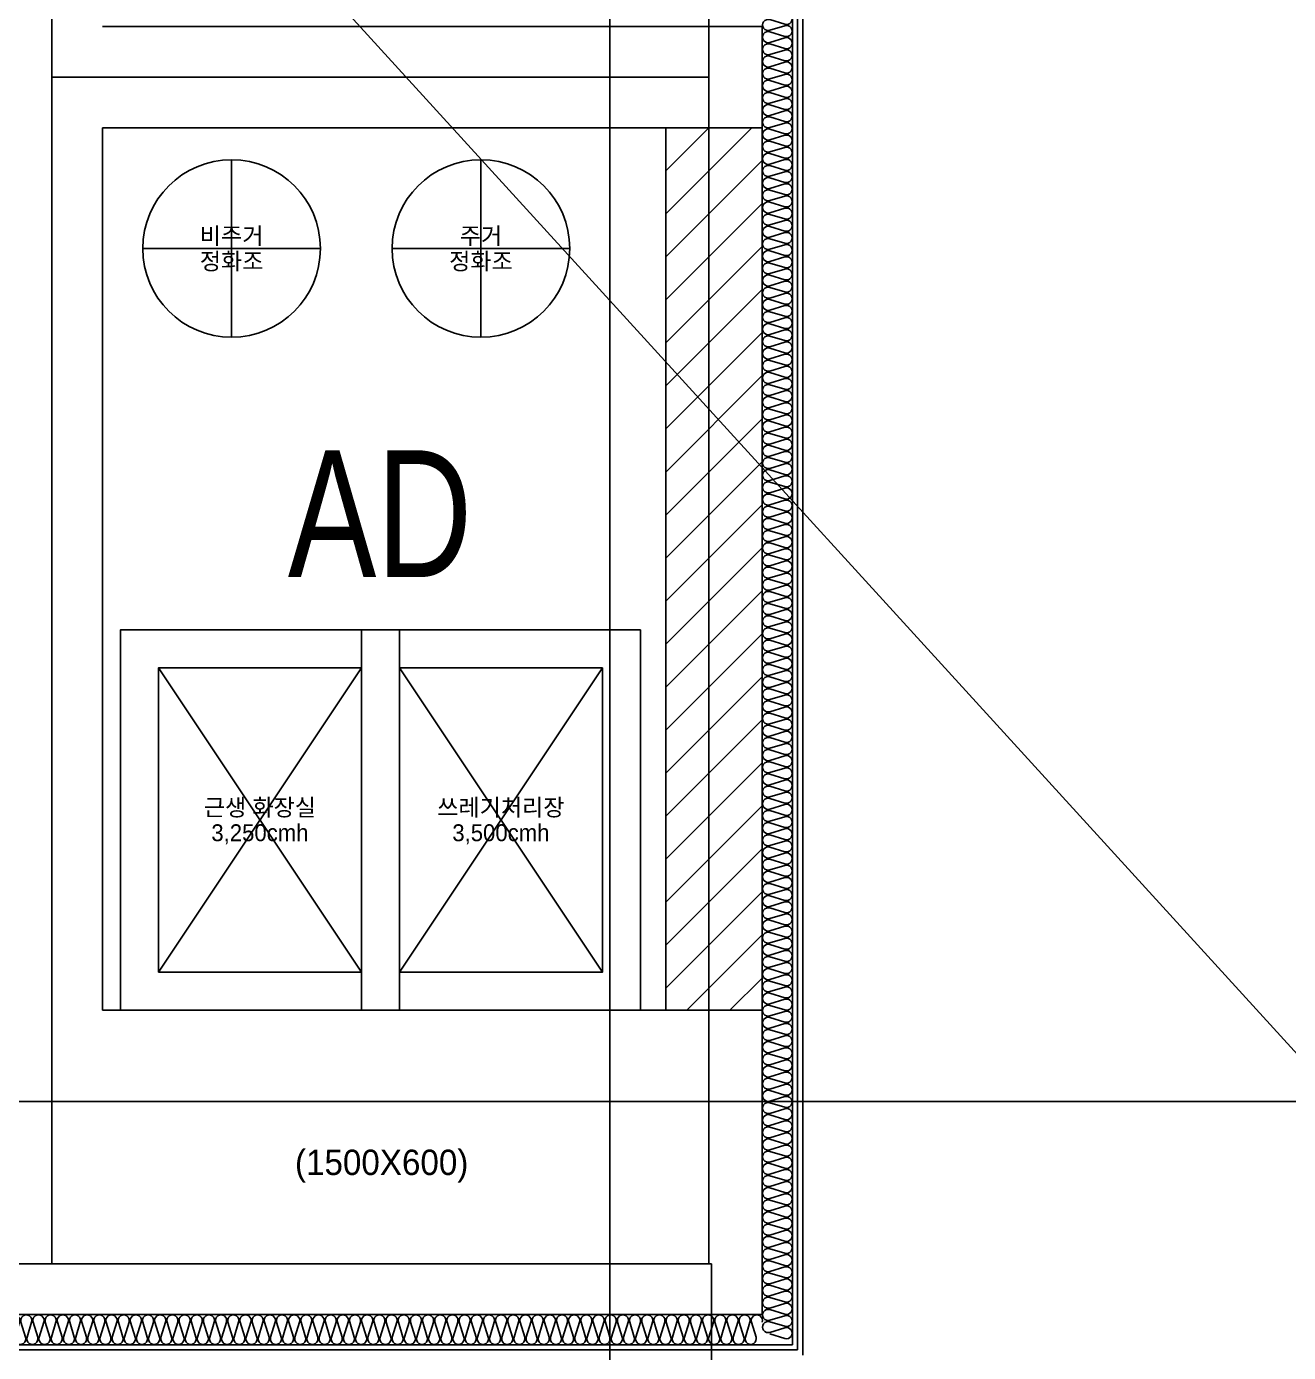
# Model space of a CAD drawing. Header units: millimetres. Extents: x 0 to 1390178, y 0 to 110113.
# Drawn here: x 552522 to 555010, y 30286 to 32901 of the extents above; entities that cross this region are included whole.
import ezdxf
from ezdxf.enums import TextEntityAlignment as Align
from ezdxf.xclip import XClip

# ---------------------------------------------------------------- set-up
doc = ezdxf.new("R2010")
doc.units = ezdxf.units.MM
doc.header["$LTSCALE"] = 100
doc.header["$XCLIPFRAME"] = 0
doc.linetypes.add('X - 평면도$0$CEN', pattern=[62, 60, -1, 0, -1])
doc.layers.get('DEFPOINTS').update_dxf_attribs({"color": 145})
for name, color, linetype in [('AA-XXXX-TEXT', 3, 'Continuous'), ('X - 평면도$0$A-CEN', 1, 'X - 평면도$0$CEN'), ('X - 평면도$0$A-FIN', 8, 'Continuous'), ('X - 평면도$0$A-INS', 9, 'Continuous'), ('X - 평면도$0$A-WALB', 3, 'Continuous'), ('X - 평면도$0$AA-WAXM-CONC', 2, 'Continuous'), ('X - 평면도$0$AA-XXXX-CNTL', 1, 'X - 평면도$0$CEN'), ('X - 평면도$0$AA-XXXX-PATT', 8, 'Continuous'), ('X - 평면도$0$CEN', 1, 'X - 평면도$0$CEN')]:
    doc.layers.add(name, color=color, linetype=linetype)
doc.layers.add('X - 평면도$0$DEFPOINT', color=163, linetype='Continuous', plot=False)
doc.styles.add('HAUD01', font='Dotum.ttf')
doc.styles.add('X - 평면도$0$STANDARD', font='Dotum.ttf')

# ---------------------------------------------------------------- blocks, each defined once
blk = doc.blocks.new('X - 평면도$0$insul1')
blk.add_lwpolyline([(0, 0.25, 1.344031), (0.35, 0.25), (0.2, 0.75, -1.344031), (0.55, 0.75), (0.4, 0.25)], format="xyb")
blk = doc.blocks.new('X - 평면도$0$2F PL')
at = {"layer": 'DEFPOINTS'}
blk.add_line((0, 0), (-19177.2, 21040.9), dxfattribs=at)
at = {"layer": 'X - 평면도$0$A-CEN'}
for p, q in [((-14817.2, 13150.9), (-14817.2, 18490.9)), ((-13522.2, 13150.9), (-13522.2, 18490.9)), ((-14817.2, 15490.9), (-13522.2, 15490.9))]:
    blk.add_line(p, q, dxfattribs=at)
at = {"layer": 'X - 평면도$0$A-WALB'}
for p, q in [((-13607.2, 15390.9), (-13607.2, 13650.9)), ((-13417.2, 15390.9), (-13417.2, 13650.9))]:
    blk.add_line(p, q, dxfattribs=at)
at = {"layer": 'X - 평면도$0$AA-WAXM-CONC'}
for p, q in [((-14717.2, 15590.9), (-13417.2, 15590.9)), ((-13417.2, 15390.9), (-13417.2, 15590.9)), ((-14717.2, 15390.9), (-13417.2, 15390.9)), ((-14717.2, 15390.9), (-14717.2, 13650.9))]:
    blk.add_line(p, q, dxfattribs=at)
at = {"layer": 'X - 평면도$0$AA-XXXX-CNTL'}
blk.add_line((-19127.2, 13150.9), (-13522.2, 13150.9), dxfattribs=at)
at = {"layer": 'X - 평면도$0$DEFPOINT'}
for p, q in [((-14463, 15328.1), (-14463, 14978.1)), ((-13971.5, 15328.1), (-13971.5, 14978.1)), ((-14288, 15153.1), (-14638, 15153.1)), ((-14146.5, 15153.1), (-13796.5, 15153.1)), ((-14207.2, 13725.9), (-14607.2, 14325.9)), ((-14607.2, 13725.9), (-14207.2, 14325.9)), ((-13732.2, 13725.9), (-14132.2, 14325.9)), ((-14132.2, 13725.9), (-13732.2, 14325.9))]:
    blk.add_line(p, q, dxfattribs=at)
for points in [[(-14682.2, 13650.9), (-14132.2, 13650.9), (-14132.2, 14400.9), (-14682.2, 14400.9)], [(-14207.2, 13650.9), (-13657.2, 13650.9), (-13657.2, 14400.9), (-14207.2, 14400.9)], [(-14607.2, 13725.9), (-14207.2, 13725.9), (-14207.2, 14325.9), (-14607.2, 14325.9)], [(-14132.2, 13725.9), (-13732.2, 13725.9), (-13732.2, 14325.9), (-14132.2, 14325.9)]]:
    blk.add_lwpolyline(points, close=True, dxfattribs=at)
for centre in [(-14463, 15153.1), (-13971.5, 15153.1)]:
    blk.add_circle(centre, 175, dxfattribs=at)
at = {"layer": 'X - 평면도$0$DEFPOINT', "style": 'X - 평면도$0$STANDARD'}
for s, p in [('비주거', (-14463, 15178.1)), ('주거', (-13971.5, 15178.1)), ('정화조', (-14463, 15128.1)), ('정화조', (-13971.5, 15128.1)), ('근생 화장실', (-14407.2, 14050.9)), ('쓰레기처리장', (-13932.2, 14050.9)), ('3,250cmh', (-14407.2, 14000.9)), ('3,500cmh', (-13932.2, 14000.9))]:
    blk.add_text(s, height=33.33, dxfattribs=at).set_placement(p, align=Align.MIDDLE_CENTER)
blk = doc.blocks.new('X - 평면도$0$2F_COL')
at = {"layer": 'X - 평면도$0$AA-WAXM-CONC'}
blk.add_lwpolyline([(-58278, -42846.9), (-56778, -42846.9), (-56778, -42246.9), (-58078, -42246.9)], dxfattribs=at)
at = {"layer": 'X - 평면도$0$DEFPOINT', "style": 'X - 평면도$0$STANDARD'}
blk.add_text('(1500X600)', height=50, dxfattribs=at).set_placement((-57528, -42546.9), align=Align.MIDDLE_CENTER)
blk = doc.blocks.new('X - 평면도', base_point=(-475.4, -286.7))
at = {"layer": 'X - 평면도$0$AA-XXXX-PATT'}
h = blk.add_hatch(dxfattribs=at)
h.set_pattern_fill('_USER', color=256, scale=60, angle=45, style=0, pattern_type=0)
h.set_pattern_definition([(45, (0, 3e-11), (-42.426407, 42.426407), [])])
h.paths.add_polyline_path([(825222, 48593.1), (825032, 48593.1), (825032, 46853.1), (825222, 46853.1)])
at = {"layer": 'X - 평면도$0$A-FIN'}
for p, q in [((825292, 49094.7), (825292, 46183.1)), ((825302, 49093.1), (825302, 46173.1)), ((819342, 46183.1), (825292, 46183.1))]:
    blk.add_line(p, q, dxfattribs=at)
at = {"layer": 'X - 평면도$0$A-INS'}
for p, q in [((825282, 46193.1), (825282, 49094.7)), ((819352, 46193.1), (825282, 46193.1))]:
    blk.add_line(p, q, dxfattribs=at)
at = {"layer": 'X - 평면도$0$AA-XXXX-CNTL'}
for p, q in [((824922, 68689.6), (824922, 42623.1)), ((783286.2, 46673.1), (844213.6, 46673.1))]:
    blk.add_line(p, q, dxfattribs=at)
at = {"layer": 'X - 평면도$0$CEN'}
for p, q in [((825117, 46353.1), (825122, 46353.1)), ((825122, 46353.1), (825122, 39573.1))]:
    blk.add_line(p, q, dxfattribs=at)
for name, p in [('X - 평면도$0$2F PL', (838639.2, 33202.2)), ('X - 평면도$0$2F_COL', (882000, 89100))]:
    blk.add_blockref(name, p)
at = {"layer": 'X - 평면도$0$A-INS', "xscale": 60, "yscale": 60, "zscale": 60, "row_count": 1, "row_spacing": 0, "column_spacing": 24}
for p, rotation, column_count in [((825222, 49094.7), 270, 120), ((825222, 46253.1), 180, 243)]:
    blk.add_blockref('X - 평면도$0$insul1', p, dxfattribs=dict(at, rotation=rotation, column_count=column_count))

msp = doc.modelspace()

# ---------------------------------------------------------------- block references
ref = msp.add_blockref('X - 평면도', (-271725.3, -16179.1))
XClip(ref).set_block_clipping_path([(775249.9173510048, 15892.4063044167), (859249.9173510048, 75292.4063044167)])

# ---------------------------------------------------------------- next in the draw order: texts
at = {"layer": 'AA-XXXX-TEXT', "style": 'HAUD01', "width": 0.8}
msp.add_text('AD', height=250, dxfattribs=at).set_placement((553218.9, 31940), align=Align.MIDDLE_CENTER)

doc.saveas('drawing.dxf')
